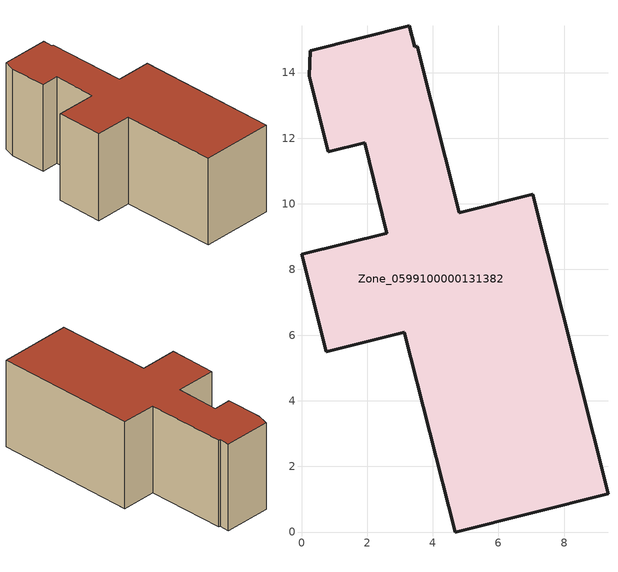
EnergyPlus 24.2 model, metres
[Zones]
Zone_0599100000131382
 floor ground (C_G): 3.45,14.79 3.53,14.8 4.81,9.73 7.05,10.29 9.34,1.17 4.69,0 3.13,6.09 0.75,5.49 0,8.46 2.6,9.11 1.92,11.86 0.82,11.58 0.24,13.88 0.27,14.67 3.29,15.42 z0
 wall outside (C_F): 0.24,13.88 0.82,11.58 1.92,11.86 2.6,9.11 0,8.46 0.75,5.49 3.13,6.09 4.69,0 9.34,1.17 7.05,10.29 4.81,9.73 3.53,14.8 3.45,14.79 3.29,15.42 0.27,14.67 0.24,13.88 z0:5.9
 roof outside (C_R): 3.53,14.8 3.45,14.79 3.29,15.42 0.27,14.67 0.24,13.88 0.82,11.58 1.92,11.86 2.6,9.11 0,8.46 0.75,5.49 3.13,6.09 4.69,0 9.34,1.17 7.05,10.29 4.81,9.73 z5.9
[BUILDING]
Pand.0599100000131382: North Axis=0; Terrain=City; Loads Convergence Tolerance Value=0.04; Temperature Convergence Tolerance Value=0.4; Solar Distribution=FullExterior; Maximum Number of Warmup Days=25; Minimum Number of Warmup Days=1
[Site:Location]
Rotterdam.The.Hague.AP_ZH_NLD Design_Conditions: Latitude=51.96; Longitude=4.45; Time Zone=1; Elevation=-4.5
[SITE:GROUNDTEMPERATURE:BUILDINGSURFACE]
18, 18, 18, 18, 18, 18, 18, 18, 18, 18, 18, 18
[MATERIAL] Thermal Absorptance=0.9; Solar Absorptance=0.7; Visible Absorptance=0.7
Name | Roughness | Thickness | Conductivity | Density | Specific Heat
G.TI.1965-1974 | MediumSmooth | 0.15 | 0.882353 | 540 | 1210
F.TI.1965-1974 | Rough | 0.3 | 0.697674 | 1920 | 840
R.TI.1965-1974 | MediumRough | 0.2 | 0.232558 | 1500 | 1000
[CONSTRUCTION]
C_G: G.TI.1965-1974
C_F: F.TI.1965-1974
C_R: R.TI.1965-1974
[ZONE]
Zone_0599100000131382: Type=1; Multiplier=1; Ceiling Height=Autocalculate; Volume=Autocalculate; Floor Area=autocalculate; Part of Total Floor Area=Yes
[ZONEINFILTRATION:DESIGNFLOWRATE]
Infil_Zone_0599100000131382: Zone or ZoneList or Space or SpaceList=Zone_0599100000131382; Schedule=AlwaysOn; Design Flow Rate Calculation Method=Flow/Area; Flow Rate per Floor Area=0.003; Constant Term Coefficient=1; Temperature Term Coefficient=0; Velocity Term Coefficient=0; Velocity Squared Term Coefficient=0
[HVACTEMPLATE:ZONE:IDEALLOADSAIRSYSTEM]
Zone_0599100000131382: Maximum Heating Supply Air Temperature=50; Minimum Cooling Supply Air Temperature=13; Maximum Heating Supply Air Humidity Ratio=0.0156; Minimum Cooling Supply Air Humidity Ratio=0.0077; Heating Limit=NoLimit; Cooling Limit=NoLimit; Dehumidification Control Type=ConstantSensibleHeatRatio; Cooling Sensible Heat Ratio=0.7; Dehumidification Setpoint=60; Humidification Control Type=None; Humidification Setpoint=30; Outdoor Air Method=None; Outdoor Air Flow Rate per Person=0.00944; Outdoor Air Flow Rate per Zone Floor Area=0; Outdoor Air Flow Rate per Zone=0; Demand Controlled Ventilation Type=None; Outdoor Air Economizer Type=NoEconomizer; Heat Recovery Type=None; Sensible Heat Recovery Effectiveness=0.7; Latent Heat Recovery Effectiveness=0.65
[ZONECONTROL:THERMOSTAT]
ThermostatControl_Zone_0599100000131382: Zone or ZoneList=Zone_0599100000131382; Control Type Schedule=DualSetpointControlType; Control 1=Thermostat_Zone_0599100000131382; Temperature Difference Between Cutout And Setpoint=0
[THERMOSTATSETPOINT:DUALSETPOINT]
Thermostat_Zone_0599100000131382: Heating Setpoint Temperature Schedule=HeatingSetpoint_Zone_0599100000131382; Cooling Setpoint Temperature Schedule=CoolingSetpoint_Zone_0599100000131382
[SCHEDULE:COMPACT]
HeatingSetpoint_Zone_0599100000131382: Through: 12/31, For: AllDays, Until: 24:00, 21
CoolingSetpoint_Zone_0599100000131382: Through: 12/31, For: AllDays, Until: 24:00, 24
DualSetpointControlType: Through: 12/31, For: AllDays, Until: 24:00, 4
AlwaysOn: Through: 12/31, For: AllDays, Until: 24:00, 1
